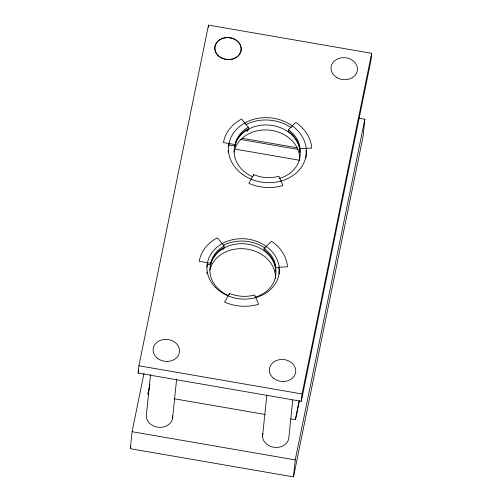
<?xml version="1.0" encoding="UTF-8"?>
<svg xmlns="http://www.w3.org/2000/svg" width="502" height="502" viewBox="0 0 502 502"><rect width="100%" height="100%" fill="white"/><g stroke="black" fill="none" stroke-linecap="round" stroke-linejoin="round"><path stroke-width="0.75" d="M210.583 264.767C211.951 257.714 216.845 251.527 223.083 248.013L222.932 249.45L223.81 248.86L224.112 245.955L217.347 237.81C208.33 242.391 200.831 251.169 199.225 261.31L210.733 263.305L210.583 264.767L207.514 264.24M210.733 263.305C212.139 255.838 217.548 249.582 224.112 245.955M234.848 146.032C236.21 139.035 241.029 132.867 247.21 129.365L247.003 131.355L248.019 130.671L248.377 127.219L241.613 119.068C232.595 123.649 225.097 132.434 223.49 142.574L234.999 144.563L234.848 146.032L228.711 144.971M234.999 144.563C236.404 137.102 241.813 130.846 248.377 127.219M358.704 118.171L364.86 119.238L363.103 136.23L293.482 476.9L130.325 448.694L132.082 431.701L143.999 373.388M138.138 373.093L138.897 365.77L208.518 25.1L371.675 53.306L370.915 60.629L301.294 401.299L138.138 373.093L138.765 370.024M150.569 374.517L146.477 414.068A13.24 11 5.9 0 0 159.027 427.321A13.24 11 5.9 0 0 172.669 415.706M208.292 27.296L208.518 25.1M172.544 418.58L176.629 379.023M229.32 294.762L229.464 293.394C237.371 296.644 246.382 297.316 254.608 294.963L258.674 304.218C247.624 307.607 235.156 306.785 224.601 302.091L229.464 293.394M253.592 175.938L253.73 174.652C261.636 177.909 270.647 178.58 278.874 176.227L282.94 185.476C271.889 188.871 259.421 188.043 248.867 183.349L253.73 174.652M264.115 248.452L263.958 249.921C270.779 254.671 276.075 262.69 275.491 271.174C277.091 262.176 271.143 253.479 264.115 248.452L271.557 241.192C280.103 246.877 286.767 256.428 287.508 266.826L275.88 267.371M288.38 129.717L288.23 131.185C295.05 135.935 300.34 143.955 299.757 152.445C301.363 143.44 295.414 134.743 288.38 129.717L295.822 122.457C304.369 128.142 311.033 137.692 311.773 148.084L300.152 148.63M262.54 436.326L266.788 395.218M292.729 400.056L288.964 436.514A13.24 11 5.9 0 1 274.418 447.338A13.24 11 5.9 0 1 262.891 433.477M293.482 476.9L295.239 459.907L364.86 119.238M301.294 401.299L302.053 393.976L371.675 53.306M130.325 448.694L130.79 446.435M147.845 394.189L149.885 384.225M148.008 394.12L148.95 389.521M299.28 400.527L295.358 419.691L290.727 418.894M295.521 419.628L299.28 401.223M242.516 138.32L297.353 147.795M240.05 139.38L297.975 149.395M234.992 149.094L299.782 160.301M138.897 365.77L302.053 393.976M174.106 398.732L265.238 414.489M132.082 431.701L295.239 459.907M252.443 176.704A33.094 27.503 5.9 0 1 242.077 133.802A33.094 27.503 5.9 0 1 294.128 137.435A33.094 27.503 5.9 0 1 279.156 178.568M228.203 152.2A39.056 32.454 5.9 0 1 228.19 150.644M228.699 146.044A39.056 32.454 5.9 0 1 229.037 144.538M245.704 124.697A39.056 32.454 5.9 0 1 291.26 127.715M305.969 150.512A39.056 32.454 5.9 0 1 305.793 158.23M234.026 152.144A33.094 27.503 5.9 0 1 269.7 130.162A33.094 27.503 5.9 0 1 299.688 159.285M209.905 270.183A33.094 27.503 5.9 0 1 246.281 248.998A33.094 27.503 5.9 0 1 275.391 278.729M228.266 295.477A33.094 27.503 5.9 0 1 217.749 252.6A33.094 27.503 5.9 0 1 269.806 256.102A33.094 27.503 5.9 0 1 254.978 297.278M206.937 273.49A36.263 30.133 5.9 0 1 206.786 272.046M206.899 267.033A36.263 30.133 5.9 0 1 207.59 263.5M223.189 245.315A36.263 30.133 5.9 0 1 265.313 248.252M278.648 267.585A36.263 30.133 5.9 0 1 279.056 274.054M336.371 77.283A13.24 11 5.9 0 0 357.374 70.355A13.24 11 5.9 0 0 338.988 58.401A13.24 11 5.9 0 0 336.371 77.283M219.625 56.757A13.159 10.937 5.9 0 0 240.96 50.827A13.159 10.937 5.9 0 0 223.428 38.171A13.159 10.937 5.9 0 0 219.625 56.757M273.502 378.219A13.24 11 5.9 0 0 295.427 373.432A13.24 11 5.9 0 0 278.767 359.815A13.24 11 5.9 0 0 273.502 378.219M157.898 358.616A13.24 11 5.9 0 0 179.358 352.649A13.24 11 5.9 0 0 161.719 339.923A13.24 11 5.9 0 0 157.898 358.616M242.723 174.539A39.056 32.454 5.9 0 0 305.894 156.643A39.056 32.454 5.9 0 0 253.629 119.325A39.056 32.454 5.9 0 0 242.723 174.539M218.533 55.967A13.24 11 5.9 0 0 240.722 51.988A13.24 11 5.9 0 0 224.758 37.801A13.24 11 5.9 0 0 218.533 55.967M215.628 287.633A36.263 30.133 5.9 0 0 277.273 280.066A36.263 30.133 5.9 0 0 236.555 239.021A36.263 30.133 5.9 0 0 215.628 287.633"/></g></svg>
